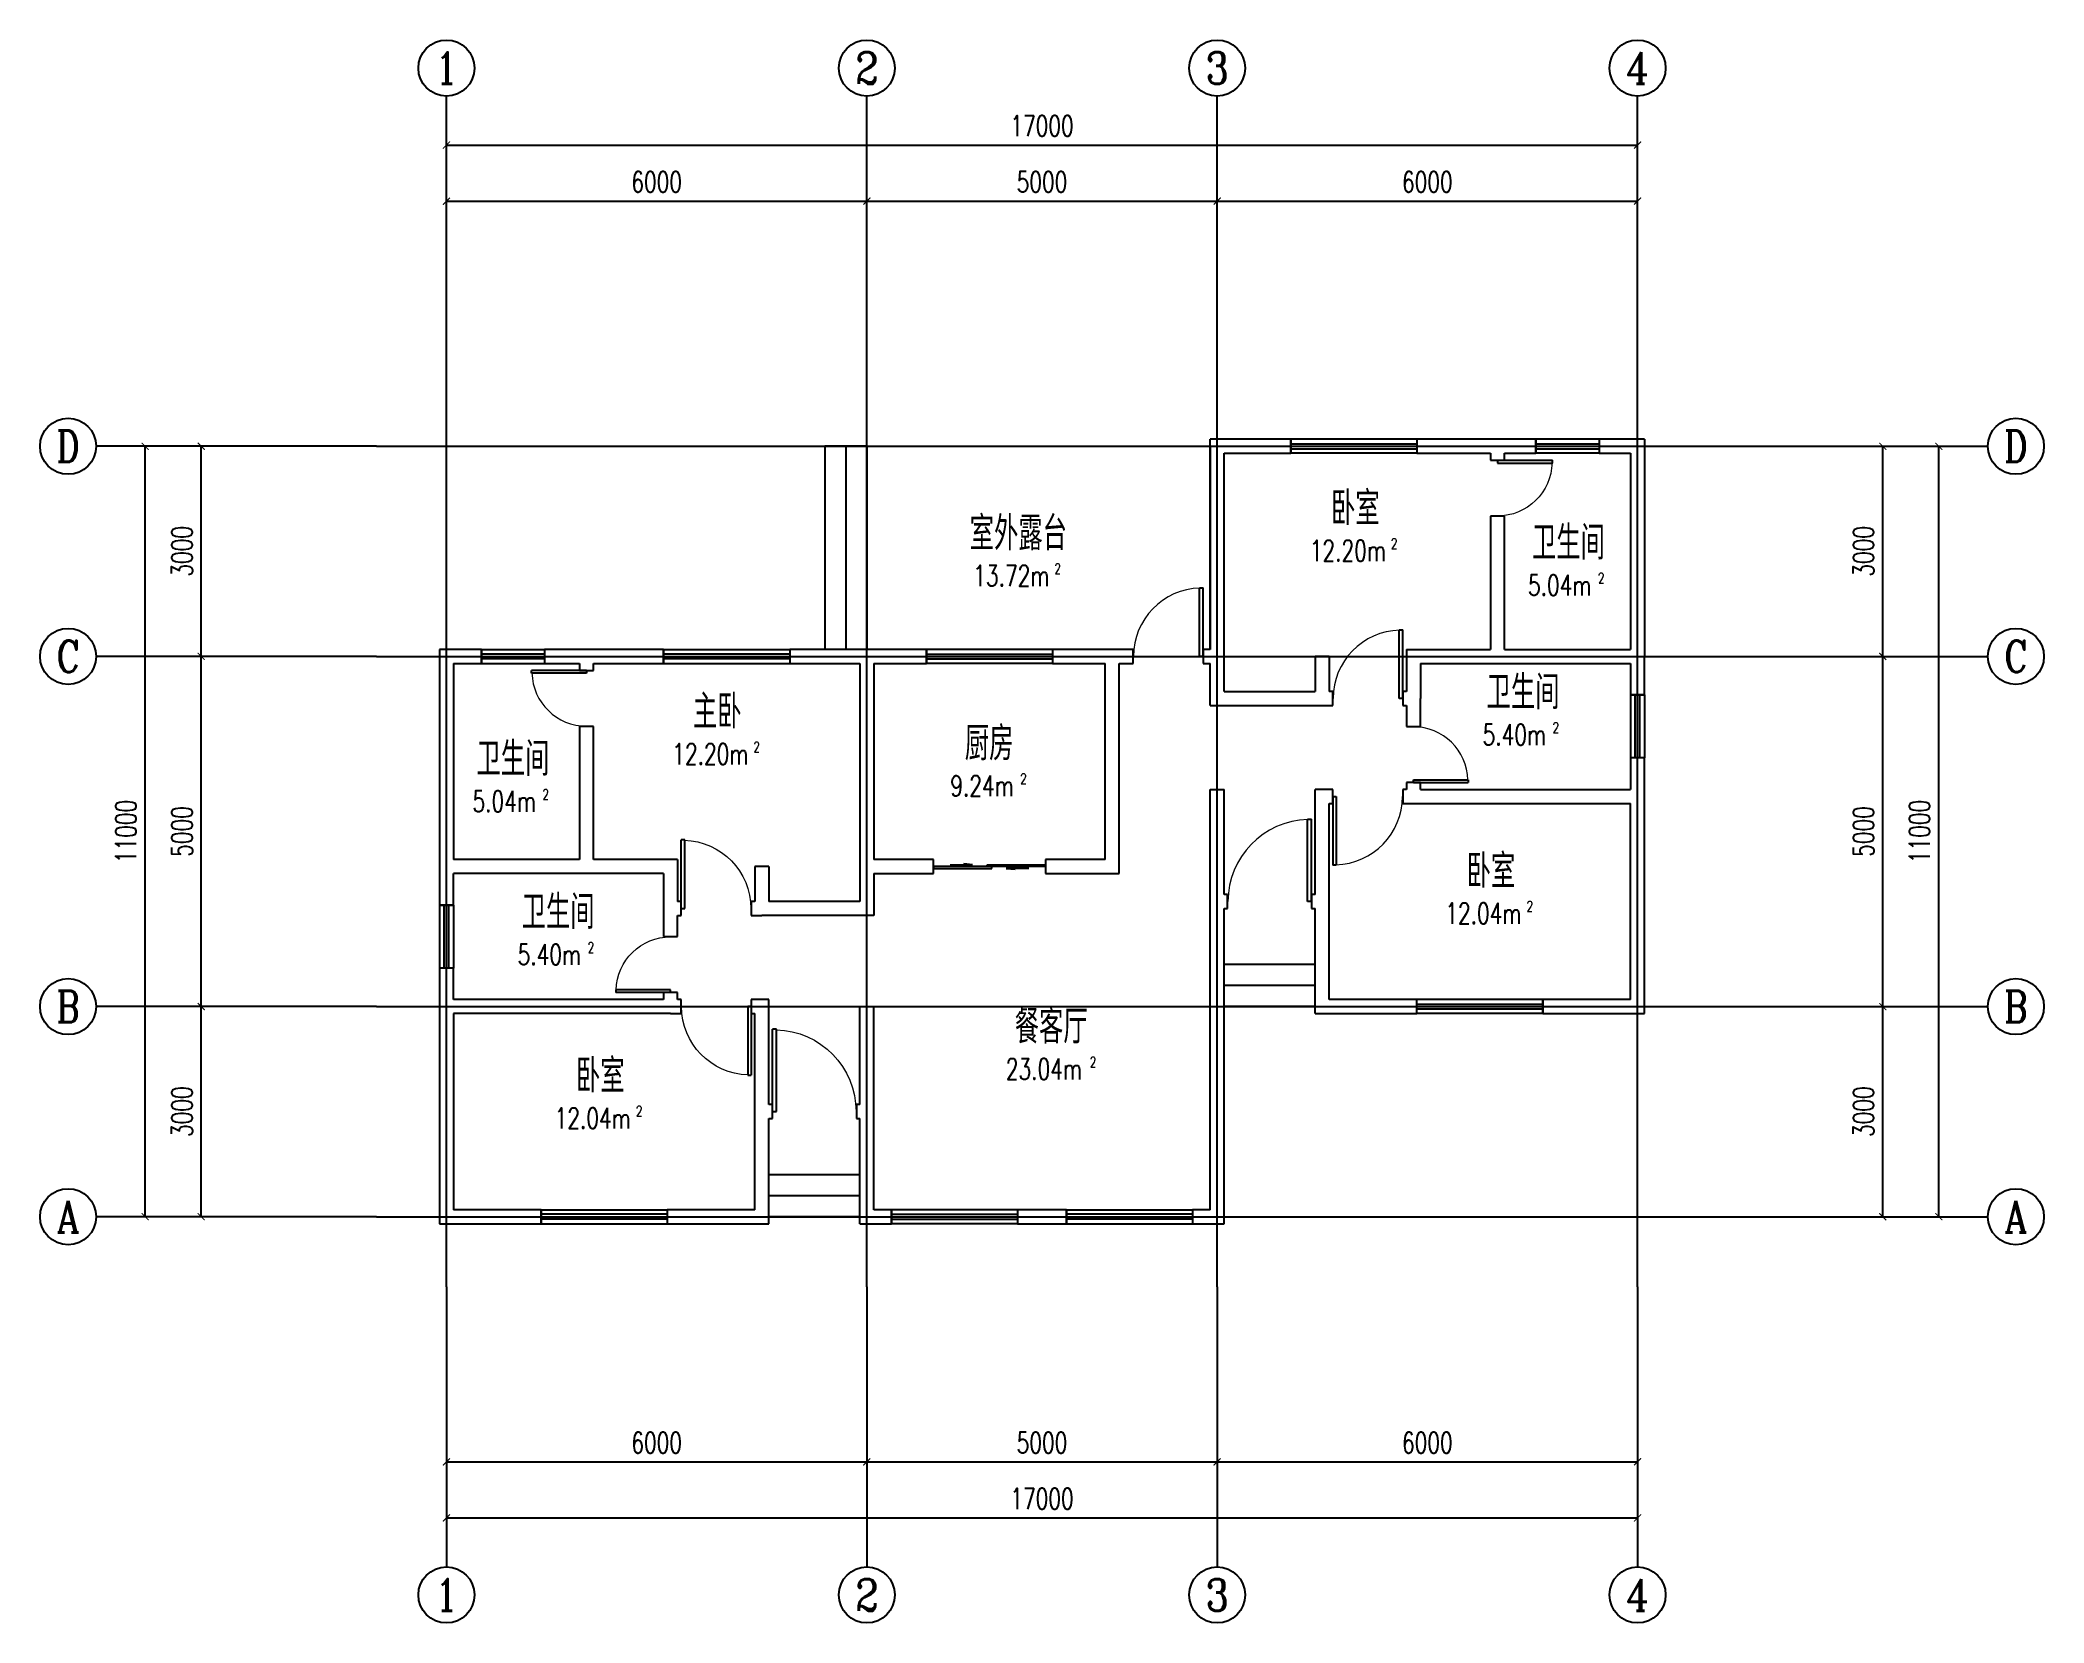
# Model space of a CAD drawing. Header units: millimetres. Extents: x 37498 to 66098, y 15788 to 38388.
import ezdxf
from ezdxf.enums import TextEntityAlignment as Align

# ---------------------------------------------------------------- set-up
doc = ezdxf.new("R2010")
doc.units = ezdxf.units.MM
for name, color, linetype in [('HT-A-AXIS-F01-NEW', 3, 'Continuous'), ('HT-A-AXIS-TEXT-F01-NEW', 7, 'Continuous'), ('HT-A-NOPLOT-F01-NEW', 1, 'Continuous'), ('HT-A-ROOM-F01-NEW', 7, 'Continuous'), ('HT-A-WALL-F01-NEW', 9, 'Continuous'), ('HT-A-WIND-F01-NEW', 4, 'Continuous')]:
    doc.layers.add(name, color=color, linetype=linetype)
doc.styles.add('_TCH_AXIS', font='COMPLEX', dxfattribs={"bigfont": 'GBCBIG'})
doc.styles.add('_TCH_DIM_T3', font='SIMPLEX', dxfattribs={"width": 0.71, "bigfont": 'GBCBIG'})
doc.styles.add('_TCH_SPACE', font='SIMPLEX', dxfattribs={"bigfont": 'GBCBIG'})
doc.styles.add('COMPLEX', font='COMPLEX')
doc.dimstyles.new('_TCH_ARCH&&100', dxfattribs={"dimtxt": 297.5, "dimasz": 100, "dimexe": 250, "dimexo": 300, "dimgap": 126.25, "dimtad": 1, "dimdec": 0, "dimzin": 0, "dimdsep": 46, "dimtxsty": '_TCH_DIM_T3', "dimblk": 'ARCHTICK', "dimcen": 0.09, "dimclrt": 7, "dimazin": 2, "dimtfac": 1, "dimtdec": 0, "dimtix": 1, "dimtmove": 2, "dimatfit": 3, "dimfxl": 100, "dimtolj": 1, "dimtzin": 0, "dimarcsym": 0})

# ---------------------------------------------------------------- blocks, each defined once
blk = doc.blocks.new('_ArchTick')
at = {"color": 0, "linetype": 'ByBlock', "const_width": 0.15}
blk.add_lwpolyline([(-0.5, -0.5), (0.5, 0.5)], dxfattribs=at)
blk = doc.blocks.new('*D8')
at = {"layer": 'Defpoints', "color": 0, "transparency": 16777216}
for p in [(61298.18, 24587.53), (63798.18, 24587.53), (61298.18, 21587.53)]:
    blk.add_point(p, dxfattribs=at)
at = {"layer": 'HT-A-AXIS-F01-NEW', "color": 0, "lineweight": -2, "transparency": 16777216}
for p, q in [((61598.18, 24587.53), (64048.18, 24587.53)), ((63798.18, 21587.53), (63798.18, 24587.53)), ((61598.18, 21587.53), (64048.18, 21587.53))]:
    blk.add_line(p, q, dxfattribs=at)
at = {"layer": 'HT-A-AXIS-F01-NEW', "color": 0, "lineweight": -2, "transparency": 16777216, "xscale": 100, "yscale": 100, "zscale": 100}
for p, rotation in [((63798.18, 24587.53), 90), ((63798.18, 21587.53), 270)]:
    blk.add_blockref('_ArchTick', p, dxfattribs=dict(at, rotation=rotation))
at = {"layer": 'HT-A-AXIS-F01-NEW', "color": 7, "transparency": 16777216, "insert": (63523.18, 23087.53), "char_height": 297.5, "attachment_point": 5, "rotation": 90, "style": '_TCH_DIM_T3'}
blk.add_mtext('\\A1;3000', dxfattribs=at)
blk = doc.blocks.new('*D9')
at = {"layer": 'Defpoints', "color": 0, "transparency": 16777216}
for p in [(61298.18, 29587.53), (63798.18, 29587.53), (61298.18, 24587.53)]:
    blk.add_point(p, dxfattribs=at)
at = {"layer": 'HT-A-AXIS-F01-NEW', "color": 0, "lineweight": -2, "transparency": 16777216}
for p, q in [((61598.18, 29587.53), (64048.18, 29587.53)), ((63798.18, 24587.53), (63798.18, 29587.53)), ((61598.18, 24587.53), (64048.18, 24587.53))]:
    blk.add_line(p, q, dxfattribs=at)
at = {"layer": 'HT-A-AXIS-F01-NEW', "color": 0, "lineweight": -2, "transparency": 16777216, "xscale": 100, "yscale": 100, "zscale": 100}
for p, rotation in [((63798.18, 29587.53), 90), ((63798.18, 24587.53), 270)]:
    blk.add_blockref('_ArchTick', p, dxfattribs=dict(at, rotation=rotation))
at = {"layer": 'HT-A-AXIS-F01-NEW', "color": 7, "transparency": 16777216, "insert": (63523.18, 27087.53), "char_height": 297.5, "attachment_point": 5, "rotation": 90, "style": '_TCH_DIM_T3'}
blk.add_mtext('\\A1;5000', dxfattribs=at)
blk = doc.blocks.new('*D10')
at = {"layer": 'Defpoints', "color": 0, "transparency": 16777216}
for p in [(61298.18, 32587.53), (63798.18, 32587.53), (61298.18, 29587.53)]:
    blk.add_point(p, dxfattribs=at)
at = {"layer": 'HT-A-AXIS-F01-NEW', "color": 0, "lineweight": -2, "transparency": 16777216}
for p, q in [((61598.18, 32587.53), (64048.18, 32587.53)), ((63798.18, 29587.53), (63798.18, 32587.53)), ((61598.18, 29587.53), (64048.18, 29587.53))]:
    blk.add_line(p, q, dxfattribs=at)
at = {"layer": 'HT-A-AXIS-F01-NEW', "color": 0, "lineweight": -2, "transparency": 16777216, "xscale": 100, "yscale": 100, "zscale": 100}
for p, rotation in [((63798.18, 32587.53), 90), ((63798.18, 29587.53), 270)]:
    blk.add_blockref('_ArchTick', p, dxfattribs=dict(at, rotation=rotation))
at = {"layer": 'HT-A-AXIS-F01-NEW', "color": 7, "transparency": 16777216, "insert": (63523.18, 31087.53), "char_height": 297.5, "attachment_point": 5, "rotation": 90, "style": '_TCH_DIM_T3'}
blk.add_mtext('\\A1;3000', dxfattribs=at)
blk = doc.blocks.new('*D11')
at = {"layer": 'Defpoints', "color": 0, "transparency": 16777216}
for p in [(61298.18, 32587.53), (64598.18, 32587.53), (61298.18, 21587.53)]:
    blk.add_point(p, dxfattribs=at)
at = {"layer": 'HT-A-AXIS-F01-NEW', "color": 0, "lineweight": -2, "transparency": 16777216}
for p, q in [((61598.18, 32587.53), (64848.18, 32587.53)), ((64598.18, 21587.53), (64598.18, 32587.53)), ((61598.18, 21587.53), (64848.18, 21587.53))]:
    blk.add_line(p, q, dxfattribs=at)
at = {"layer": 'HT-A-AXIS-F01-NEW', "color": 0, "lineweight": -2, "transparency": 16777216, "xscale": 100, "yscale": 100, "zscale": 100}
for p, rotation in [((64598.18, 32587.53), 90), ((64598.18, 21587.53), 270)]:
    blk.add_blockref('_ArchTick', p, dxfattribs=dict(at, rotation=rotation))
at = {"layer": 'HT-A-AXIS-F01-NEW', "color": 7, "transparency": 16777216, "insert": (64323.18, 27087.53), "char_height": 297.5, "attachment_point": 5, "rotation": 90, "style": '_TCH_DIM_T3'}
blk.add_mtext('\\A1;11000', dxfattribs=at)
blk = doc.blocks.new('*D12')
at = {"layer": 'Defpoints', "color": 0, "transparency": 16777216}
for p in [(39798.18, 24587.53), (42298.18, 24587.53), (42298.18, 21587.53)]:
    blk.add_point(p, dxfattribs=at)
at = {"layer": 'HT-A-AXIS-F01-NEW', "color": 0, "lineweight": -2, "transparency": 16777216}
for p, q in [((41998.18, 24587.53), (39548.18, 24587.53)), ((39798.18, 21587.53), (39798.18, 24587.53)), ((41998.18, 21587.53), (39548.18, 21587.53))]:
    blk.add_line(p, q, dxfattribs=at)
at = {"layer": 'HT-A-AXIS-F01-NEW', "color": 0, "lineweight": -2, "transparency": 16777216, "xscale": 100, "yscale": 100, "zscale": 100}
for p, rotation in [((39798.18, 24587.53), 90), ((39798.18, 21587.53), 270)]:
    blk.add_blockref('_ArchTick', p, dxfattribs=dict(at, rotation=rotation))
at = {"layer": 'HT-A-AXIS-F01-NEW', "color": 7, "transparency": 16777216, "insert": (39523.18, 23087.53), "char_height": 297.5, "attachment_point": 5, "rotation": 90, "style": '_TCH_DIM_T3'}
blk.add_mtext('\\A1;3000', dxfattribs=at)
blk = doc.blocks.new('*D13')
at = {"layer": 'Defpoints', "color": 0, "transparency": 16777216}
for p in [(39798.18, 29587.53), (42298.18, 29587.53), (42298.18, 24587.53)]:
    blk.add_point(p, dxfattribs=at)
at = {"layer": 'HT-A-AXIS-F01-NEW', "color": 0, "lineweight": -2, "transparency": 16777216}
for p, q in [((41998.18, 29587.53), (39548.18, 29587.53)), ((39798.18, 24587.53), (39798.18, 29587.53)), ((41998.18, 24587.53), (39548.18, 24587.53))]:
    blk.add_line(p, q, dxfattribs=at)
at = {"layer": 'HT-A-AXIS-F01-NEW', "color": 0, "lineweight": -2, "transparency": 16777216, "xscale": 100, "yscale": 100, "zscale": 100}
for p, rotation in [((39798.18, 29587.53), 90), ((39798.18, 24587.53), 270)]:
    blk.add_blockref('_ArchTick', p, dxfattribs=dict(at, rotation=rotation))
at = {"layer": 'HT-A-AXIS-F01-NEW', "color": 7, "transparency": 16777216, "insert": (39523.18, 27087.53), "char_height": 297.5, "attachment_point": 5, "rotation": 90, "style": '_TCH_DIM_T3'}
blk.add_mtext('\\A1;5000', dxfattribs=at)
blk = doc.blocks.new('*D14')
at = {"layer": 'Defpoints', "color": 0, "transparency": 16777216}
for p in [(39798.18, 32587.53), (42298.18, 32587.53), (42298.18, 29587.53)]:
    blk.add_point(p, dxfattribs=at)
at = {"layer": 'HT-A-AXIS-F01-NEW', "color": 0, "lineweight": -2, "transparency": 16777216}
for p, q in [((41998.18, 32587.53), (39548.18, 32587.53)), ((39798.18, 29587.53), (39798.18, 32587.53)), ((41998.18, 29587.53), (39548.18, 29587.53))]:
    blk.add_line(p, q, dxfattribs=at)
at = {"layer": 'HT-A-AXIS-F01-NEW', "color": 0, "lineweight": -2, "transparency": 16777216, "xscale": 100, "yscale": 100, "zscale": 100}
for p, rotation in [((39798.18, 32587.53), 90), ((39798.18, 29587.53), 270)]:
    blk.add_blockref('_ArchTick', p, dxfattribs=dict(at, rotation=rotation))
at = {"layer": 'HT-A-AXIS-F01-NEW', "color": 7, "transparency": 16777216, "insert": (39523.18, 31087.53), "char_height": 297.5, "attachment_point": 5, "rotation": 90, "style": '_TCH_DIM_T3'}
blk.add_mtext('\\A1;3000', dxfattribs=at)
blk = doc.blocks.new('*D15')
at = {"layer": 'Defpoints', "color": 0, "transparency": 16777216}
for p in [(38998.18, 32587.53), (42298.18, 32587.53), (42298.18, 21587.53)]:
    blk.add_point(p, dxfattribs=at)
at = {"layer": 'HT-A-AXIS-F01-NEW', "color": 0, "lineweight": -2, "transparency": 16777216}
for p, q in [((41998.18, 32587.53), (38748.18, 32587.53)), ((38998.18, 21587.53), (38998.18, 32587.53)), ((41998.18, 21587.53), (38748.18, 21587.53))]:
    blk.add_line(p, q, dxfattribs=at)
at = {"layer": 'HT-A-AXIS-F01-NEW', "color": 0, "lineweight": -2, "transparency": 16777216, "xscale": 100, "yscale": 100, "zscale": 100}
for p, rotation in [((38998.18, 32587.53), 90), ((38998.18, 21587.53), 270)]:
    blk.add_blockref('_ArchTick', p, dxfattribs=dict(at, rotation=rotation))
at = {"layer": 'HT-A-AXIS-F01-NEW', "color": 7, "transparency": 16777216, "insert": (38723.18, 27087.53), "char_height": 297.5, "attachment_point": 5, "rotation": 90, "style": '_TCH_DIM_T3'}
blk.add_mtext('\\A1;11000', dxfattribs=at)
blk = doc.blocks.new('*D16')
at = {"layer": 'Defpoints', "color": 0, "transparency": 16777216}
for p in [(49298.18, 36087.53), (43298.18, 33587.53), (49298.18, 33587.53)]:
    blk.add_point(p, dxfattribs=at)
at = {"layer": 'HT-A-AXIS-F01-NEW', "color": 0, "lineweight": -2, "transparency": 16777216}
for p, q in [((43298.18, 33887.53), (43298.18, 36337.53)), ((49298.18, 33887.53), (49298.18, 36337.53)), ((43298.18, 36087.53), (49298.18, 36087.53))]:
    blk.add_line(p, q, dxfattribs=at)
at = {"layer": 'HT-A-AXIS-F01-NEW', "color": 0, "lineweight": -2, "transparency": 16777216, "xscale": 100, "yscale": 100, "zscale": 100, "rotation": 180}
blk.add_blockref('_ArchTick', (43298.18, 36087.53), dxfattribs=at)
at = {"layer": 'HT-A-AXIS-F01-NEW', "color": 0, "lineweight": -2, "transparency": 16777216, "xscale": 100, "yscale": 100, "zscale": 100}
blk.add_blockref('_ArchTick', (49298.18, 36087.53), dxfattribs=at)
at = {"layer": 'HT-A-AXIS-F01-NEW', "color": 7, "transparency": 16777216, "insert": (46298.18, 36362.53), "char_height": 297.5, "attachment_point": 5, "style": '_TCH_DIM_T3'}
blk.add_mtext('\\A1;6000', dxfattribs=at)
blk = doc.blocks.new('*D17')
at = {"layer": 'Defpoints', "color": 0, "transparency": 16777216}
for p in [(54298.18, 36087.53), (49298.18, 33587.53), (54298.18, 33587.53)]:
    blk.add_point(p, dxfattribs=at)
at = {"layer": 'HT-A-AXIS-F01-NEW', "color": 0, "lineweight": -2, "transparency": 16777216}
for p, q in [((49298.18, 33887.53), (49298.18, 36337.53)), ((54298.18, 33887.53), (54298.18, 36337.53)), ((49298.18, 36087.53), (54298.18, 36087.53))]:
    blk.add_line(p, q, dxfattribs=at)
at = {"layer": 'HT-A-AXIS-F01-NEW', "color": 0, "lineweight": -2, "transparency": 16777216, "xscale": 100, "yscale": 100, "zscale": 100, "rotation": 180}
blk.add_blockref('_ArchTick', (49298.18, 36087.53), dxfattribs=at)
at = {"layer": 'HT-A-AXIS-F01-NEW', "color": 0, "lineweight": -2, "transparency": 16777216, "xscale": 100, "yscale": 100, "zscale": 100}
blk.add_blockref('_ArchTick', (54298.18, 36087.53), dxfattribs=at)
at = {"layer": 'HT-A-AXIS-F01-NEW', "color": 7, "transparency": 16777216, "insert": (51798.18, 36362.53), "char_height": 297.5, "attachment_point": 5, "style": '_TCH_DIM_T3'}
blk.add_mtext('\\A1;5000', dxfattribs=at)
blk = doc.blocks.new('*D18')
at = {"layer": 'Defpoints', "color": 0, "transparency": 16777216}
for p in [(60298.18, 36087.53), (54298.18, 33587.53), (60298.18, 33587.53)]:
    blk.add_point(p, dxfattribs=at)
at = {"layer": 'HT-A-AXIS-F01-NEW', "color": 0, "lineweight": -2, "transparency": 16777216}
for p, q in [((54298.18, 33887.53), (54298.18, 36337.53)), ((60298.18, 33887.53), (60298.18, 36337.53)), ((54298.18, 36087.53), (60298.18, 36087.53))]:
    blk.add_line(p, q, dxfattribs=at)
at = {"layer": 'HT-A-AXIS-F01-NEW', "color": 0, "lineweight": -2, "transparency": 16777216, "xscale": 100, "yscale": 100, "zscale": 100, "rotation": 180}
blk.add_blockref('_ArchTick', (54298.18, 36087.53), dxfattribs=at)
at = {"layer": 'HT-A-AXIS-F01-NEW', "color": 0, "lineweight": -2, "transparency": 16777216, "xscale": 100, "yscale": 100, "zscale": 100}
blk.add_blockref('_ArchTick', (60298.18, 36087.53), dxfattribs=at)
at = {"layer": 'HT-A-AXIS-F01-NEW', "color": 7, "transparency": 16777216, "insert": (57298.18, 36362.53), "char_height": 297.5, "attachment_point": 5, "style": '_TCH_DIM_T3'}
blk.add_mtext('\\A1;6000', dxfattribs=at)
blk = doc.blocks.new('*D19')
at = {"layer": 'Defpoints', "color": 0, "transparency": 16777216}
for p in [(60298.18, 36887.53), (43298.18, 33587.53), (60298.18, 33587.53)]:
    blk.add_point(p, dxfattribs=at)
at = {"layer": 'HT-A-AXIS-F01-NEW', "color": 0, "lineweight": -2, "transparency": 16777216}
for p, q in [((43298.18, 33887.53), (43298.18, 37137.53)), ((60298.18, 33887.53), (60298.18, 37137.53)), ((43298.18, 36887.53), (60298.18, 36887.53))]:
    blk.add_line(p, q, dxfattribs=at)
at = {"layer": 'HT-A-AXIS-F01-NEW', "color": 0, "lineweight": -2, "transparency": 16777216, "xscale": 100, "yscale": 100, "zscale": 100, "rotation": 180}
blk.add_blockref('_ArchTick', (43298.18, 36887.53), dxfattribs=at)
at = {"layer": 'HT-A-AXIS-F01-NEW', "color": 0, "lineweight": -2, "transparency": 16777216, "xscale": 100, "yscale": 100, "zscale": 100}
blk.add_blockref('_ArchTick', (60298.18, 36887.53), dxfattribs=at)
at = {"layer": 'HT-A-AXIS-F01-NEW', "color": 7, "transparency": 16777216, "insert": (51798.18, 37162.53), "char_height": 297.5, "attachment_point": 5, "style": '_TCH_DIM_T3'}
blk.add_mtext('\\A1;17000', dxfattribs=at)
blk = doc.blocks.new('*D20')
at = {"layer": 'Defpoints', "color": 0, "transparency": 16777216}
for p in [(43298.18, 20587.53), (49298.18, 20587.53), (49298.18, 18087.53)]:
    blk.add_point(p, dxfattribs=at)
at = {"layer": 'HT-A-AXIS-F01-NEW', "color": 0, "lineweight": -2, "transparency": 16777216}
for p, q in [((43298.18, 20287.53), (43298.18, 17837.53)), ((49298.18, 20287.53), (49298.18, 17837.53)), ((43298.18, 18087.53), (49298.18, 18087.53))]:
    blk.add_line(p, q, dxfattribs=at)
at = {"layer": 'HT-A-AXIS-F01-NEW', "color": 0, "lineweight": -2, "transparency": 16777216, "xscale": 100, "yscale": 100, "zscale": 100, "rotation": 180}
blk.add_blockref('_ArchTick', (43298.18, 18087.53), dxfattribs=at)
at = {"layer": 'HT-A-AXIS-F01-NEW', "color": 0, "lineweight": -2, "transparency": 16777216, "xscale": 100, "yscale": 100, "zscale": 100}
blk.add_blockref('_ArchTick', (49298.18, 18087.53), dxfattribs=at)
at = {"layer": 'HT-A-AXIS-F01-NEW', "color": 7, "transparency": 16777216, "insert": (46298.18, 18362.53), "char_height": 297.5, "attachment_point": 5, "style": '_TCH_DIM_T3'}
blk.add_mtext('\\A1;6000', dxfattribs=at)
blk = doc.blocks.new('*D21')
at = {"layer": 'Defpoints', "color": 0, "transparency": 16777216}
for p in [(49298.18, 20587.53), (54298.18, 20587.53), (54298.18, 18087.53)]:
    blk.add_point(p, dxfattribs=at)
at = {"layer": 'HT-A-AXIS-F01-NEW', "color": 0, "lineweight": -2, "transparency": 16777216}
for p, q in [((49298.18, 20287.53), (49298.18, 17837.53)), ((54298.18, 20287.53), (54298.18, 17837.53)), ((49298.18, 18087.53), (54298.18, 18087.53))]:
    blk.add_line(p, q, dxfattribs=at)
at = {"layer": 'HT-A-AXIS-F01-NEW', "color": 0, "lineweight": -2, "transparency": 16777216, "xscale": 100, "yscale": 100, "zscale": 100, "rotation": 180}
blk.add_blockref('_ArchTick', (49298.18, 18087.53), dxfattribs=at)
at = {"layer": 'HT-A-AXIS-F01-NEW', "color": 0, "lineweight": -2, "transparency": 16777216, "xscale": 100, "yscale": 100, "zscale": 100}
blk.add_blockref('_ArchTick', (54298.18, 18087.53), dxfattribs=at)
at = {"layer": 'HT-A-AXIS-F01-NEW', "color": 7, "transparency": 16777216, "insert": (51798.18, 18362.53), "char_height": 297.5, "attachment_point": 5, "style": '_TCH_DIM_T3'}
blk.add_mtext('\\A1;5000', dxfattribs=at)
blk = doc.blocks.new('*D22')
at = {"layer": 'Defpoints', "color": 0, "transparency": 16777216}
for p in [(54298.18, 20587.53), (60298.18, 20587.53), (60298.18, 18087.53)]:
    blk.add_point(p, dxfattribs=at)
at = {"layer": 'HT-A-AXIS-F01-NEW', "color": 0, "lineweight": -2, "transparency": 16777216}
for p, q in [((54298.18, 20287.53), (54298.18, 17837.53)), ((60298.18, 20287.53), (60298.18, 17837.53)), ((54298.18, 18087.53), (60298.18, 18087.53))]:
    blk.add_line(p, q, dxfattribs=at)
at = {"layer": 'HT-A-AXIS-F01-NEW', "color": 0, "lineweight": -2, "transparency": 16777216, "xscale": 100, "yscale": 100, "zscale": 100, "rotation": 180}
blk.add_blockref('_ArchTick', (54298.18, 18087.53), dxfattribs=at)
at = {"layer": 'HT-A-AXIS-F01-NEW', "color": 0, "lineweight": -2, "transparency": 16777216, "xscale": 100, "yscale": 100, "zscale": 100}
blk.add_blockref('_ArchTick', (60298.18, 18087.53), dxfattribs=at)
at = {"layer": 'HT-A-AXIS-F01-NEW', "color": 7, "transparency": 16777216, "insert": (57298.18, 18362.53), "char_height": 297.5, "attachment_point": 5, "style": '_TCH_DIM_T3'}
blk.add_mtext('\\A1;6000', dxfattribs=at)
blk = doc.blocks.new('*D23')
at = {"layer": 'Defpoints', "color": 0, "transparency": 16777216}
for p in [(43298.18, 20587.53), (60298.18, 20587.53), (60298.18, 17287.53)]:
    blk.add_point(p, dxfattribs=at)
at = {"layer": 'HT-A-AXIS-F01-NEW', "color": 0, "lineweight": -2, "transparency": 16777216}
for p, q in [((43298.18, 20287.53), (43298.18, 17037.53)), ((60298.18, 20287.53), (60298.18, 17037.53)), ((43298.18, 17287.53), (60298.18, 17287.53))]:
    blk.add_line(p, q, dxfattribs=at)
at = {"layer": 'HT-A-AXIS-F01-NEW', "color": 0, "lineweight": -2, "transparency": 16777216, "xscale": 100, "yscale": 100, "zscale": 100, "rotation": 180}
blk.add_blockref('_ArchTick', (43298.18, 17287.53), dxfattribs=at)
at = {"layer": 'HT-A-AXIS-F01-NEW', "color": 0, "lineweight": -2, "transparency": 16777216, "xscale": 100, "yscale": 100, "zscale": 100}
blk.add_blockref('_ArchTick', (60298.18, 17287.53), dxfattribs=at)
at = {"layer": 'HT-A-AXIS-F01-NEW', "color": 7, "transparency": 16777216, "insert": (51798.18, 17562.53), "char_height": 297.5, "attachment_point": 5, "style": '_TCH_DIM_T3'}
blk.add_mtext('\\A1;17000', dxfattribs=at)
blk = doc.blocks.new('$DorLib2D$00000001')
for p, q in [((0.45, 0.98), (0.5, 0.98)), ((0.45, 0), (0.45, 0.98)), ((0.5, 0), (0.5, 0.98)), ((0.5, 0), (0.45, 0))]:
    blk.add_line(p, q)
at = {"lineweight": 13}
blk.add_arc((0.48, 0), 0.975, 91.47, 180, dxfattribs=at)
blk = doc.blocks.new('_AXISO')
blk.add_circle((0, 0), 0.5)
at = {"layer": 'HT-A-AXIS-TEXT-F01-NEW', "style": 'COMPLEX', "width": 1.04}
blk.add_attdef('A', text='', height=0.56, dxfattribs=at).set_placement((-0.25, -0.28), (0.25, -0.28), align=Align.FIT)
blk = doc.blocks.new('$TCHSYS$WIN2D')
for p, q in [((-0.5, 0.5), (0.5, 0.5)), ((-0.5, 0.5), (-0.5, -0.5)), ((0.5, 0.5), (0.5, -0.5)), ((0.5, 0.17), (-0.5, 0.17)), ((0.5, -0.17), (-0.5, -0.17)), ((-0.5, -0.5), (0.5, -0.5))]:
    blk.add_line(p, q)
blk = doc.blocks.new('$DorLib2D$00000131')
at = {"color": 0, "linetype": 'Continuous'}
for p, q in [((0.15, 0.13), (0.23, 0.2)), ((0.23, 0.2), (0.23, 0.13)), ((-0.5, 0.13), (-0.5, 0)), ((0.02, 0.13), (-0.5, 0.13)), ((-0.5, 0), (0.02, 0)), ((-0.02, 0), (0.5, 0)), ((-0.02, -0.13), (-0.02, 0)), ((0.02, 0), (0.02, 0.13)), ((0.35, 0.13), (0.15, 0.13)), ((0.5, 0), (0.5, -0.13)), ((-0.35, -0.13), (-0.15, -0.13)), ((-0.23, -0.2), (-0.23, -0.13)), ((-0.15, -0.13), (-0.23, -0.2)), ((0.5, -0.13), (-0.02, -0.13))]:
    blk.add_line(p, q, dxfattribs=at)

msp = doc.modelspace()

# ---------------------------------------------------------------- linework, layer by layer
for points in [[(48698.18, 32587.53), (48698.18, 29687.53)], [(49298.18, 32587.53), (48698.18, 32587.53)], [(48998.18, 32587.53), (48998.18, 29687.53)], [(49298.18, 29687.53), (49298.18, 32587.53), (54198.18, 32587.53), (54198.18, 29687.53)], [(49298.18, 32587.53), (49298.18, 29687.53)], [(55698.18, 25187.53), (54398.18, 25187.53)], [(55698.18, 24887.53), (54398.18, 24887.53)], [(55698.18, 24587.53), (54398.18, 24587.53)], [(49198.18, 22187.53), (47898.18, 22187.53)], [(49198.18, 21887.53), (47898.18, 21887.53)], [(49198.18, 21587.53), (47898.18, 21587.53)]]:
    msp.add_lwpolyline(points)
at = {"layer": 'HT-A-AXIS-F01-NEW'}
for p, q in [((43298.18, 33587.53), (43298.18, 37587.53)), ((49298.18, 33587.53), (49298.18, 37587.53)), ((54298.18, 33587.53), (54298.18, 37587.53)), ((60298.18, 33587.53), (60298.18, 37587.53)), ((42298.18, 32587.53), (38298.18, 32587.53)), ((61298.18, 32587.53), (65298.18, 32587.53)), ((42298.18, 29587.53), (38298.18, 29587.53)), ((61298.18, 29587.53), (65298.18, 29587.53)), ((42298.18, 24587.53), (38298.18, 24587.53)), ((61298.18, 24587.53), (65298.18, 24587.53)), ((42298.18, 21587.53), (38298.18, 21587.53)), ((61298.18, 21587.53), (65298.18, 21587.53)), ((43298.18, 20587.53), (43298.18, 16587.53)), ((49298.18, 20587.53), (49298.18, 16587.53)), ((54298.18, 20587.53), (54298.18, 16587.53)), ((60298.18, 20587.53), (60298.18, 16587.53))]:
    msp.add_line(p, q, dxfattribs=at)
at = {"layer": 'HT-A-NOPLOT-F01-NEW'}
for p, q in [((43298.18, 20587.53), (43298.18, 33587.53)), ((49298.18, 20587.53), (49298.18, 33587.53)), ((54298.18, 20587.53), (54298.18, 33587.53)), ((60298.18, 20587.53), (60298.18, 33587.53)), ((42298.18, 32587.53), (61298.18, 32587.53)), ((42298.18, 29587.53), (61298.18, 29587.53)), ((42298.18, 24587.53), (61298.18, 24587.53)), ((42298.18, 21587.53), (61298.18, 21587.53))]:
    msp.add_line(p, q, dxfattribs=at)
at = {"layer": 'HT-A-WALL-F01-NEW'}
for p, q in [((55348.18, 32687.53), (54198.18, 32687.53)), ((54198.18, 29687.53), (54198.18, 32687.53)), ((55348.18, 32487.53), (55348.18, 32687.53)), ((58298.18, 32687.53), (57148.18, 32687.53)), ((57148.18, 32687.53), (57148.18, 32487.53)), ((58848.18, 32687.53), (58298.18, 32687.53)), ((58848.18, 32487.53), (58848.18, 32687.53)), ((60398.18, 32687.53), (59748.18, 32687.53)), ((59748.18, 32687.53), (59748.18, 32487.53)), ((60398.18, 32687.53), (60398.18, 29587.53)), ((54398.18, 32487.53), (55348.18, 32487.53)), ((54398.18, 29587.53), (54398.18, 32487.53)), ((57148.18, 32487.53), (58198.18, 32487.53)), ((58198.18, 32487.53), (58198.18, 32387.53)), ((58198.18, 32387.53), (58398.18, 32387.53)), ((58398.18, 32387.53), (58398.18, 32487.53)), ((58398.18, 32487.53), (58848.18, 32487.53)), ((59748.18, 32487.53), (60198.18, 32487.53)), ((60198.18, 32487.53), (60198.18, 29687.53)), ((58398.18, 31587.53), (58198.18, 31587.53)), ((58198.18, 31587.53), (58198.18, 29687.53)), ((58398.18, 29687.53), (58398.18, 31587.53)), ((43198.18, 29687.53), (43198.18, 26587.53)), ((43798.18, 29687.53), (43198.18, 29687.53)), ((43398.18, 29487.53), (43398.18, 26687.53)), ((43398.18, 29487.53), (43798.18, 29487.53)), ((43798.18, 29487.53), (43798.18, 29687.53)), ((45298.18, 29687.53), (44698.18, 29687.53)), ((44698.18, 29687.53), (44698.18, 29487.53)), ((44698.18, 29487.53), (45198.18, 29487.53)), ((45198.18, 29487.53), (45198.18, 29387.53)), ((46398.18, 29687.53), (45298.18, 29687.53)), ((45398.18, 29387.53), (45398.18, 29487.53)), ((45398.18, 29487.53), (46398.18, 29487.53)), ((46398.18, 29487.53), (46398.18, 29687.53)), ((49298.18, 29687.53), (48198.18, 29687.53)), ((48198.18, 29687.53), (48198.18, 29487.53)), ((48198.18, 29487.53), (49198.18, 29487.53)), ((49198.18, 29487.53), (49198.18, 26587.53)), ((50148.18, 29687.53), (49298.18, 29687.53)), ((49398.18, 29487.53), (49398.18, 26687.53)), ((49398.18, 29487.53), (50148.18, 29487.53)), ((50148.18, 29487.53), (50148.18, 29687.53)), ((52798.18, 29687.53), (51948.18, 29687.53)), ((51948.18, 29687.53), (51948.18, 29487.53)), ((51948.18, 29487.53), (52698.18, 29487.53)), ((52698.18, 26687.53), (52698.18, 29487.53)), ((53098.18, 29687.53), (52798.18, 29687.53)), ((52898.18, 29487.53), (53098.18, 29487.53)), ((52898.18, 26487.53), (52898.18, 29487.53)), ((53098.18, 29487.53), (53098.18, 29687.53)), ((54198.18, 29687.53), (54098.18, 29687.53)), ((54098.18, 29687.53), (54098.18, 29487.53)), ((54098.18, 29487.53), (54198.18, 29487.53)), ((54198.18, 28887.53), (54198.18, 29487.53)), ((54398.18, 29087.53), (54398.18, 29587.53)), ((55698.18, 29587.53), (55698.18, 29087.53)), ((55898.18, 29587.53), (55698.18, 29587.53)), ((55898.18, 29587.53), (55898.18, 29087.53)), ((56998.18, 29687.53), (56998.18, 29087.53)), ((56998.18, 29687.53), (58198.18, 29687.53)), ((57198.18, 29487.53), (57198.18, 28987.53)), ((57198.18, 29487.53), (58298.18, 29487.53)), ((58298.18, 29487.53), (60198.18, 29487.53)), ((58398.18, 29687.53), (60198.18, 29687.53)), ((60198.18, 29487.53), (60198.18, 29037.53)), ((60398.18, 29037.53), (60398.18, 29587.53)), ((45198.18, 29387.53), (45398.18, 29387.53)), ((54198.18, 28887.53), (55798.18, 28887.53)), ((54398.18, 29087.53), (55698.18, 29087.53)), ((55798.18, 28887.53), (55948.18, 28887.53)), ((55948.18, 29087.53), (55898.18, 29087.53)), ((55948.18, 28887.53), (55948.18, 29087.53)), ((56998.18, 29087.53), (56948.18, 29087.53)), ((56948.18, 29087.53), (56948.18, 28887.53)), ((56948.18, 28887.53), (56998.18, 28887.53)), ((56998.18, 28887.53), (56998.18, 28587.53)), ((57198.18, 28587.53), (57198.18, 28987.53)), ((60198.18, 29037.53), (60398.18, 29037.53)), ((45398.18, 28587.53), (45198.18, 28587.53)), ((45198.18, 28587.53), (45198.18, 26687.53)), ((45398.18, 26687.53), (45398.18, 28587.53)), ((56998.18, 28587.53), (57198.18, 28587.53)), ((60398.18, 28137.53), (60198.18, 28137.53)), ((60198.18, 28137.53), (60198.18, 27687.53)), ((60398.18, 27587.53), (60398.18, 28137.53)), ((57198.18, 27787.53), (56998.18, 27787.53)), ((56998.18, 27787.53), (56998.18, 27687.53)), ((57198.18, 27687.53), (57198.18, 27787.53)), ((54198.18, 26087.53), (54198.18, 27687.53)), ((54198.18, 27687.53), (54398.18, 27687.53)), ((54398.18, 26187.53), (54398.18, 27687.53)), ((55948.18, 27687.53), (55698.18, 27687.53)), ((55698.18, 26187.53), (55698.18, 27687.53)), ((55898.18, 27487.53), (55948.18, 27487.53)), ((55898.18, 26087.53), (55898.18, 27487.53)), ((55948.18, 27487.53), (55948.18, 27687.53)), ((56998.18, 27687.53), (56948.18, 27687.53)), ((56948.18, 27687.53), (56948.18, 27487.53)), ((56948.18, 27487.53), (57098.18, 27487.53)), ((57098.18, 27487.53), (60198.18, 27487.53)), ((57198.18, 27687.53), (60198.18, 27687.53)), ((60198.18, 24687.53), (60198.18, 27487.53)), ((60398.18, 24487.53), (60398.18, 27587.53)), ((45198.18, 26687.53), (43398.18, 26687.53)), ((46598.18, 26687.53), (45398.18, 26687.53)), ((46598.18, 26687.53), (46598.18, 26087.53)), ((50248.18, 26687.53), (49398.18, 26687.53)), ((50248.18, 26487.53), (50248.18, 26687.53)), ((52698.18, 26687.53), (51848.18, 26687.53)), ((51848.18, 26687.53), (51848.18, 26487.53)), ((43198.18, 26587.53), (43198.18, 26037.53)), ((45298.18, 26487.53), (43398.18, 26487.53)), ((43398.18, 26037.53), (43398.18, 26487.53)), ((46398.18, 26487.53), (45298.18, 26487.53)), ((46398.18, 26487.53), (46398.18, 25987.53)), ((47698.18, 26587.53), (47698.18, 26087.53)), ((47898.18, 26587.53), (47698.18, 26587.53)), ((47898.18, 26587.53), (47898.18, 26087.53)), ((49198.18, 26587.53), (49198.18, 26087.53)), ((49398.18, 26487.53), (49398.18, 25887.53)), ((49398.18, 26487.53), (50248.18, 26487.53)), ((51848.18, 26487.53), (52898.18, 26487.53)), ((43198.18, 26037.53), (43398.18, 26037.53)), ((46648.18, 26087.53), (46598.18, 26087.53)), ((46648.18, 25887.53), (46648.18, 26087.53)), ((47698.18, 26087.53), (47648.18, 26087.53)), ((47648.18, 26087.53), (47648.18, 25887.53)), ((49198.18, 26087.53), (47898.18, 26087.53)), ((54198.18, 21687.53), (54198.18, 26087.53)), ((54446.71, 26187.53), (54398.18, 26187.53)), ((54446.71, 25987.53), (54446.71, 26187.53)), ((55698.18, 26187.53), (55646.71, 26187.53)), ((55646.71, 26187.53), (55646.71, 25987.53)), ((55898.18, 24687.53), (55898.18, 26087.53)), ((46398.18, 25987.53), (46398.18, 25587.53)), ((46598.18, 25587.53), (46598.18, 25887.53)), ((46598.18, 25887.53), (46648.18, 25887.53)), ((47648.18, 25887.53), (47798.18, 25887.53)), ((49398.18, 25887.53), (47798.18, 25887.53)), ((54398.18, 21487.53), (54398.18, 25987.53)), ((54398.18, 25987.53), (54446.71, 25987.53)), ((55646.71, 25987.53), (55698.18, 25987.53)), ((55698.18, 24487.53), (55698.18, 25987.53)), ((46398.18, 25587.53), (46598.18, 25587.53)), ((43398.18, 25137.53), (43198.18, 25137.53)), ((43198.18, 25137.53), (43198.18, 24587.53)), ((43398.18, 24687.53), (43398.18, 25137.53)), ((46398.18, 24687.53), (43398.18, 24687.53)), ((46598.18, 24787.53), (46398.18, 24787.53)), ((46398.18, 24787.53), (46398.18, 24687.53)), ((46598.18, 24687.53), (46598.18, 24787.53)), ((46648.18, 24687.53), (46598.18, 24687.53)), ((46648.18, 24487.53), (46648.18, 24687.53)), ((47898.18, 24687.53), (47648.18, 24687.53)), ((47648.18, 24687.53), (47648.18, 24487.53)), ((47898.18, 23187.53), (47898.18, 24687.53)), ((57148.18, 24687.53), (55898.18, 24687.53)), ((57148.18, 24487.53), (57148.18, 24687.53)), ((60198.18, 24687.53), (58948.18, 24687.53)), ((58948.18, 24687.53), (58948.18, 24487.53)), ((43198.18, 24587.53), (43198.18, 21487.53)), ((43398.18, 24487.53), (43398.18, 21687.53)), ((46498.18, 24487.53), (43398.18, 24487.53)), ((46498.18, 24487.53), (46648.18, 24487.53)), ((47648.18, 24487.53), (47698.18, 24487.53)), ((47698.18, 23087.53), (47698.18, 24487.53)), ((49198.18, 23187.53), (49198.18, 24587.53)), ((49198.18, 24587.53), (49398.18, 24587.53)), ((49398.18, 23087.53), (49398.18, 24587.53)), ((55698.18, 24487.53), (57148.18, 24487.53)), ((58948.18, 24487.53), (60398.18, 24487.53)), ((47949.65, 23187.53), (47898.18, 23187.53)), ((47949.65, 22987.53), (47949.65, 23187.53)), ((49198.18, 23187.53), (49149.65, 23187.53)), ((49149.65, 23187.53), (49149.65, 22987.53)), ((47698.18, 21687.53), (47698.18, 23087.53)), ((47898.18, 21487.53), (47898.18, 22987.53)), ((47898.18, 22987.53), (47949.65, 22987.53)), ((49149.65, 22987.53), (49198.18, 22987.53)), ((49198.18, 21487.53), (49198.18, 22987.53)), ((49398.18, 21687.53), (49398.18, 23087.53)), ((43198.18, 21487.53), (44648.18, 21487.53)), ((44648.18, 21687.53), (43398.18, 21687.53)), ((44648.18, 21487.53), (44648.18, 21687.53)), ((47698.18, 21687.53), (46448.18, 21687.53)), ((46448.18, 21687.53), (46448.18, 21487.53)), ((46448.18, 21487.53), (47898.18, 21487.53)), ((49198.18, 21487.53), (49648.18, 21487.53)), ((49648.18, 21687.53), (49398.18, 21687.53)), ((49648.18, 21487.53), (49648.18, 21687.53)), ((52148.18, 21687.53), (51448.18, 21687.53)), ((51448.18, 21687.53), (51448.18, 21487.53)), ((51448.18, 21487.53), (52148.18, 21487.53)), ((52148.18, 21487.53), (52148.18, 21687.53)), ((54198.18, 21687.53), (53948.18, 21687.53)), ((53948.18, 21687.53), (53948.18, 21487.53)), ((53948.18, 21487.53), (54398.18, 21487.53))]:
    msp.add_line(p, q, dxfattribs=at)

# ---------------------------------------------------------------- block references
at = {"layer": 'HT-A-AXIS-F01-NEW'}
ref = msp.add_blockref('_AXISO', (43298.18, 37987.53), dxfattribs=dict(at, xscale=800, yscale=800, zscale=800))
ref.add_attrib('A', '1', dxfattribs={"layer": 'HT-A-AXIS-TEXT-F01-NEW', "height": 451.09, "style": '_TCH_AXIS', "width": 1.72}).set_placement((43132.26, 37761.98), (43464.1, 37761.98), align=Align.FIT)
ref = msp.add_blockref('_AXISO', (49298.18, 37987.53), dxfattribs=dict(at, xscale=800, yscale=800, zscale=800))
ref.add_attrib('A', '2', dxfattribs={"layer": 'HT-A-AXIS-TEXT-F01-NEW', "height": 450.18, "style": '_TCH_AXIS', "width": 1.11}).set_placement((49131.64, 37762.44), (49464.72, 37762.44), align=Align.FIT)
ref = msp.add_blockref('_AXISO', (54298.18, 37987.53), dxfattribs=dict(at, xscale=800, yscale=800, zscale=800))
ref.add_attrib('A', '3', dxfattribs={"layer": 'HT-A-AXIS-TEXT-F01-NEW', "height": 452, "style": '_TCH_AXIS', "width": 1.1}).set_placement((54132.88, 37761.53), (54463.48, 37761.53), align=Align.FIT)
ref = msp.add_blockref('_AXISO', (60298.18, 37987.53), dxfattribs=dict(at, xscale=800, yscale=800, zscale=800))
ref.add_attrib('A', '4', dxfattribs={"layer": 'HT-A-AXIS-TEXT-F01-NEW', "height": 450.18, "style": '_TCH_AXIS', "width": 0.97}).set_placement((60131.64, 37762.44), (60464.72, 37762.44), align=Align.FIT)
ref = msp.add_blockref('_AXISO', (37898.18, 32587.53), dxfattribs=dict(at, xscale=800, yscale=800, zscale=800))
ref.add_attrib('A', 'D', dxfattribs={"layer": 'HT-A-AXIS-TEXT-F01-NEW', "height": 448.31, "style": '_TCH_AXIS', "width": 0.92}).set_placement((37730.39, 32363.37), (38065.97, 32363.37), align=Align.FIT)
ref = msp.add_blockref('_AXISO', (65698.18, 32587.53), dxfattribs=dict(at, xscale=800, yscale=800, zscale=800))
ref.add_attrib('A', 'D', dxfattribs={"layer": 'HT-A-AXIS-TEXT-F01-NEW', "height": 448.31, "style": '_TCH_AXIS', "width": 0.92}).set_placement((65530.39, 32363.37), (65865.97, 32363.37), align=Align.FIT)
ref = msp.add_blockref('_AXISO', (37898.18, 29587.53), dxfattribs=dict(at, xscale=800, yscale=800, zscale=800))
ref.add_attrib('A', 'C', dxfattribs={"layer": 'HT-A-AXIS-TEXT-F01-NEW', "height": 452, "style": '_TCH_AXIS', "width": 1.02}).set_placement((37732.88, 29361.53), (38063.48, 29361.53), align=Align.FIT)
ref = msp.add_blockref('_AXISO', (65698.18, 29587.53), dxfattribs=dict(at, xscale=800, yscale=800, zscale=800))
ref.add_attrib('A', 'C', dxfattribs={"layer": 'HT-A-AXIS-TEXT-F01-NEW', "height": 452, "style": '_TCH_AXIS', "width": 1.02}).set_placement((65532.88, 29361.53), (65863.48, 29361.53), align=Align.FIT)
ref = msp.add_blockref('_AXISO', (37898.18, 24587.53), dxfattribs=dict(at, xscale=800, yscale=800, zscale=800))
ref.add_attrib('A', 'B', dxfattribs={"layer": 'HT-A-AXIS-TEXT-F01-NEW', "height": 448.31, "style": '_TCH_AXIS', "width": 0.92}).set_placement((37730.39, 24363.37), (38065.97, 24363.37), align=Align.FIT)
ref = msp.add_blockref('_AXISO', (65698.18, 24587.53), dxfattribs=dict(at, xscale=800, yscale=800, zscale=800))
ref.add_attrib('A', 'B', dxfattribs={"layer": 'HT-A-AXIS-TEXT-F01-NEW', "height": 448.31, "style": '_TCH_AXIS', "width": 0.92}).set_placement((65530.39, 24363.37), (65865.97, 24363.37), align=Align.FIT)
ref = msp.add_blockref('_AXISO', (37898.18, 21587.53), dxfattribs=dict(at, xscale=800, yscale=800, zscale=800))
ref.add_attrib('A', 'A', dxfattribs={"layer": 'HT-A-AXIS-TEXT-F01-NEW', "height": 452, "style": '_TCH_AXIS', "width": 0.85}).set_placement((37732.88, 21361.53), (38063.48, 21361.53), align=Align.FIT)
ref = msp.add_blockref('_AXISO', (65698.18, 21587.53), dxfattribs=dict(at, xscale=800, yscale=800, zscale=800))
ref.add_attrib('A', 'A', dxfattribs={"layer": 'HT-A-AXIS-TEXT-F01-NEW', "height": 452, "style": '_TCH_AXIS', "width": 0.85}).set_placement((65532.88, 21361.53), (65863.48, 21361.53), align=Align.FIT)
ref = msp.add_blockref('_AXISO', (43298.18, 16187.53), dxfattribs=dict(at, xscale=800, yscale=800, zscale=800))
ref.add_attrib('A', '1', dxfattribs={"layer": 'HT-A-AXIS-TEXT-F01-NEW', "height": 451.09, "style": '_TCH_AXIS', "width": 1.72}).set_placement((43132.26, 15961.98), (43464.1, 15961.98), align=Align.FIT)
ref = msp.add_blockref('_AXISO', (49298.18, 16187.53), dxfattribs=dict(at, xscale=800, yscale=800, zscale=800))
ref.add_attrib('A', '2', dxfattribs={"layer": 'HT-A-AXIS-TEXT-F01-NEW', "height": 450.18, "style": '_TCH_AXIS', "width": 1.11}).set_placement((49131.64, 15962.44), (49464.72, 15962.44), align=Align.FIT)
ref = msp.add_blockref('_AXISO', (54298.18, 16187.53), dxfattribs=dict(at, xscale=800, yscale=800, zscale=800))
ref.add_attrib('A', '3', dxfattribs={"layer": 'HT-A-AXIS-TEXT-F01-NEW', "height": 452, "style": '_TCH_AXIS', "width": 1.1}).set_placement((54132.88, 15961.53), (54463.48, 15961.53), align=Align.FIT)
ref = msp.add_blockref('_AXISO', (60298.18, 16187.53), dxfattribs=dict(at, xscale=800, yscale=800, zscale=800))
ref.add_attrib('A', '4', dxfattribs={"layer": 'HT-A-AXIS-TEXT-F01-NEW', "height": 450.18, "style": '_TCH_AXIS', "width": 0.97}).set_placement((60131.64, 15962.44), (60464.72, 15962.44), align=Align.FIT)
at = {"layer": 'HT-A-WIND-F01-NEW'}
for name, p, xscale, yscale, zscale, rotation in [('$TCHSYS$WIN2D', (56248.18, 32587.53), 1800, -200, 1800, 180), ('$TCHSYS$WIN2D', (59298.18, 32587.53), 900, -200, 900, 180), ('$DorLib2D$00000001', (58298.18, 31987.53), -800, 800, -800, 270), ('$DorLib2D$00000001', (53598.18, 29587.53), -1000, -1000, -1000, 180), ('$TCHSYS$WIN2D', (51048.18, 29587.53), 1800, -200, 1800, 180), ('$DorLib2D$00000001', (45298.18, 28987.53), -800, -800, -800, 270), ('$TCHSYS$WIN2D', (60298.18, 28587.53), 900, 200, 900, 270), ('$DorLib2D$00000001', (57098.18, 28187.53), 800, 800, 800, 270), ('$DorLib2D$00000001', (47148.18, 25987.53), 1000, -1000, 1000, 180), ('$DorLib2D$00000131', (51048.18, 26587.53), 1600, -200, 1600, 180), ('$TCHSYS$WIN2D', (43298.18, 25587.53), 900, 200, 900, 270), ('$DorLib2D$00000001', (46498.18, 25187.53), 800, -800, 800, 270), ('$TCHSYS$WIN2D', (58048.18, 24587.53), 1800, 200, 1800, 180), ('$DorLib2D$00000001', (47148.18, 24587.53), -1000, 1000, -1000, 180), ('$DorLib2D$00000001', (48549.65, 23087.53), 1200, -1200, 1200, 180)]:
    msp.add_blockref(name, p, dxfattribs=dict(at, xscale=xscale, yscale=yscale, zscale=zscale, rotation=rotation))
for name, p, xscale, yscale, zscale in [('$DorLib2D$00000001', (56448.18, 28987.53), 1000, 1000, 1000), ('$TCHSYS$WIN2D', (44248.18, 29587.53), 900, 200, 900), ('$TCHSYS$WIN2D', (47298.18, 29587.53), 1800, 200, 1800), ('$DorLib2D$00000001', (56448.18, 27587.53), -1000, -1000, -1000), ('$DorLib2D$00000001', (55046.71, 26087.53), 1200, 1200, 1200), ('$TCHSYS$WIN2D', (45548.18, 21587.53), 1800, 200, 1800), ('$TCHSYS$WIN2D', (50548.18, 21587.53), -1800, 200, -1800), ('$TCHSYS$WIN2D', (53048.18, 21587.53), 1800, 200, 1800)]:
    msp.add_blockref(name, p, dxfattribs=dict(at, xscale=xscale, yscale=yscale, zscale=zscale))

# ---------------------------------------------------------------- texts
at = {"layer": 'HT-A-ROOM-F01-NEW', "style": '_TCH_SPACE'}
for s, p in [('卧室', (55923.74, 31459.68)), ('室外露台', (50766.19, 31103.2)), ('卫生间', (58790.73, 30967.87)), ('卫生间', (58142.7, 28832.99)), ('主卧', (46815.88, 28557.03)), ('厨房', (50696.53, 28103.2)), ('卫生间', (43725.95, 27881.71)), ('卧室', (57858.57, 26281.05)), ('卫生间', (44371.05, 25694.38)), ('餐客厅', (51408.64, 24059.8)), ('卧室', (45146.54, 23357.9))]:
    msp.add_text(s, height=482.27, dxfattribs=at).set_placement(p)
at = {"layer": 'HT-A-ROOM-F01-NEW', "style": '_TCH_SPACE', "width": 0.71}
for s, height, p in [('12.20m', 297.5, (55619.91, 30947.81)), ('2', 148.75, (56779.91, 31122.81)), ('13.72m', 297.5, (50816.08, 30591.32)), ('2', 148.75, (51976.08, 30766.32)), ('5.04m', 297.5, (58734.46, 30456)), ('2', 148.75, (59734.46, 30631)), ('5.40m', 297.5, (58086.43, 28321.11)), ('2', 148.75, (59086.43, 28496.11)), ('12.20m', 297.5, (46520.02, 28045.16)), ('2', 148.75, (47680.02, 28220.16)), ('9.24m', 297.5, (50488.66, 27591.32)), ('2', 148.75, (51488.66, 27766.32)), ('5.04m', 297.5, (43669.68, 27369.83)), ('2', 148.75, (44669.68, 27544.83)), ('12.04m', 297.5, (57554.74, 25769.17)), ('2', 148.75, (58714.74, 25944.17)), ('5.40m', 297.5, (44314.78, 25182.5)), ('2', 148.75, (45314.78, 25357.5)), ('23.04m', 297.5, (51281.62, 23547.92)), ('2', 148.75, (52481.62, 23722.92)), ('2', 148.75, (46002.71, 23021.02)), ('12.04m', 297.5, (44842.71, 22846.02))]:
    msp.add_text(s, height=height, dxfattribs=at).set_placement(p)

# ---------------------------------------------------------------- dimensions: what is measured, and where the dimension line sits
at = {"layer": 'HT-A-AXIS-F01-NEW'}
for p1, p2, distance, picture, middle in [((43298.18, 33587.53), (60298.18, 33587.53), 3300, '*D19', (51798.18, 37162.53)), ((43298.18, 33587.53), (49298.18, 33587.53), 2500, '*D16', (46298.18, 36362.53)), ((49298.18, 33587.53), (54298.18, 33587.53), 2500, '*D17', (51798.18, 36362.53)), ((54298.18, 33587.53), (60298.18, 33587.53), 2500, '*D18', (57298.18, 36362.53)), ((42298.18, 21587.53), (42298.18, 32587.53), 3300, '*D15', (38723.18, 27087.53)), ((42298.18, 29587.53), (42298.18, 32587.53), 2500, '*D14', (39523.18, 31087.53)), ((61298.18, 29587.53), (61298.18, 32587.53), -2500, '*D10', (63523.18, 31087.53)), ((61298.18, 21587.53), (61298.18, 32587.53), -3300, '*D11', (64323.18, 27087.53)), ((42298.18, 24587.53), (42298.18, 29587.53), 2500, '*D13', (39523.18, 27087.53)), ((61298.18, 24587.53), (61298.18, 29587.53), -2500, '*D9', (63523.18, 27087.53)), ((42298.18, 21587.53), (42298.18, 24587.53), 2500, '*D12', (39523.18, 23087.53)), ((61298.18, 21587.53), (61298.18, 24587.53), -2500, '*D8', (63523.18, 23087.53)), ((43298.18, 20587.53), (49298.18, 20587.53), -2500, '*D20', (46298.18, 18362.53)), ((43298.18, 20587.53), (60298.18, 20587.53), -3300, '*D23', (51798.18, 17562.53)), ((49298.18, 20587.53), (54298.18, 20587.53), -2500, '*D21', (51798.18, 18362.53)), ((54298.18, 20587.53), (60298.18, 20587.53), -2500, '*D22', (57298.18, 18362.53))]:
    dim = msp.add_aligned_dim(p1=p1, p2=p2, distance=distance, dimstyle='_TCH_ARCH&&100', dxfattribs=at)
    dim.commit()
    dim.dimension.update_dxf_attribs({"geometry": picture, "text_midpoint": middle})

doc.saveas('drawing.dxf')
